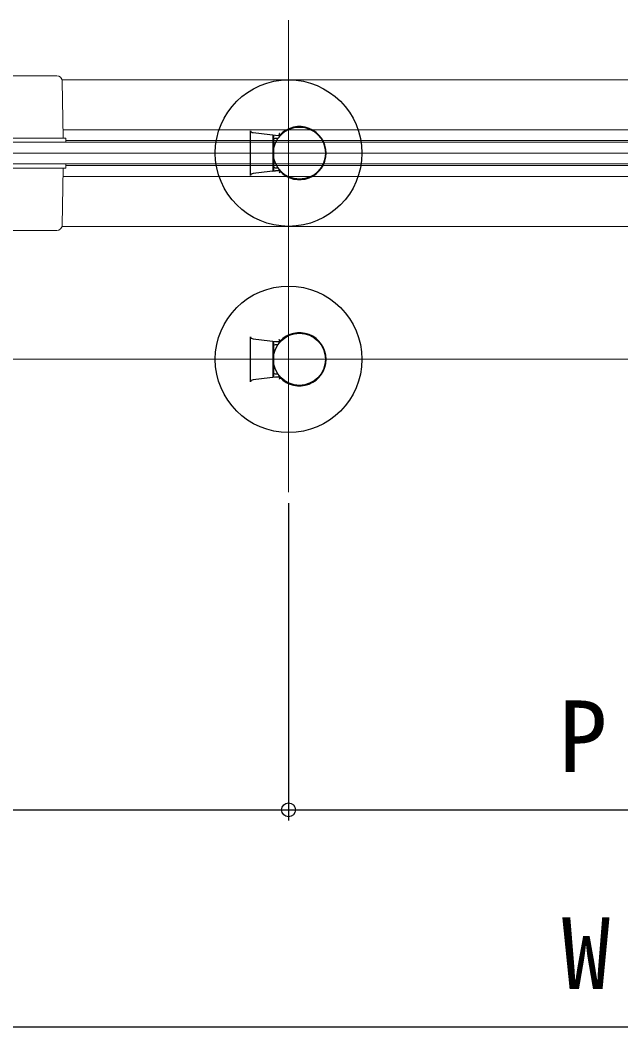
# Model space of a CAD drawing. Units: millimetres, scale not verified. Extents: x -525 to 525, y -808 to 806.
# Drawn here: x 107.2 to 162.5, y -530.7 to -437.9 of the extents above; entities that cross this region are included whole.
import ezdxf
from ezdxf.enums import TextEntityAlignment as Align

# ---------------------------------------------------------------- set-up
doc = ezdxf.new("R2010")
doc.units = ezdxf.units.MM
doc.header["$LTSCALE"] = 4
doc.layers.add('0-4_YKK_12', color=5, linetype='Continuous', lineweight=18)
doc.layers.add('0-5_YKK_13', color=4, linetype='Continuous')
doc.layers.add('0-7_YKK_D', color=6, linetype='Continuous')
doc.styles.add('ＭＳ ゴシック', font='')
doc.styles.get('ＭＳ ゴシック').set_extended_font_data('MS Gothic')

msp = doc.modelspace()

# ---------------------------------------------------------------- linework, layer by layer
at = {"layer": '0-4_YKK_12', "color": 2}
for p, q in [((131.91, -437.949), (131.91, -481.449)), ((429.082, -450.199), (-116.763, -450.199)), ((429.082, -469.199), (-116.763, -469.199))]:
    msp.add_line(p, q, dxfattribs=at)
at = {"layer": '0-4_YKK_12'}
for p, q in [((110.568, -443.074), (105.252, -443.074)), ((111.052, -443.449), (209.267, -443.449)), ((111.16, -448.824), (111.068, -443.565)), ((111.16, -448.049), (209.173, -448.049)), ((111.41, -449.049), (208.91, -449.049)), ((111.16, -451.574), (111.068, -456.832)), ((111.41, -451.349), (208.91, -451.349)), ((208.91, -451.349), (113.16, -451.349)), ((111.16, -452.349), (209.173, -452.349)), ((111.052, -456.949), (209.267, -456.949)), ((110.568, -457.324), (105.252, -457.324))]:
    msp.add_line(p, q, dxfattribs=at)
for points in [[(111.41, -449.199), (104.41, -449.199), (104.41, -448.824), (111.41, -448.824)], [(111.41, -451.199), (104.41, -451.199), (104.41, -451.574), (111.41, -451.574)]]:
    msp.add_lwpolyline(points, close=True, dxfattribs=at)
for points in [[(227.41, -449.199), (92.91, -449.199), (92.91, -451.199), (227.41, -451.199)], [(109.133, -451.199), (227.41, -451.199), (227.41, -449.199), (109.133, -449.199)]]:
    msp.add_lwpolyline(points, dxfattribs=at)
for centre, start, end in [((110.568, -443.574), 1, 90), ((110.568, -456.824), 270, 359)]:
    msp.add_arc(centre, 0.5, start, end, dxfattribs=at)
at = {"layer": '0-5_YKK_13'}
for p, q in [((128.407, -452.259), (128.407, -448.138)), ((128.653, -448.311), (130.966, -448.592)), ((130.46, -448.547), (130.46, -451.85)), ((130.966, -448.593), (130.46, -448.547)), ((130.522, -448.553), (130.51, -448.571)), ((130.51, -448.856), (130.51, -448.999)), ((130.926, -448.849), (130.66, -448.849)), ((131.059, -448.593), (131.058, -448.594)), ((130.51, -449.449), (130.46, -449.449)), ((130.51, -448.999), (130.51, -451.399)), ((130.46, -450.949), (130.51, -450.949)), ((130.51, -451.399), (130.51, -451.541)), ((130.66, -451.549), (130.926, -451.549)), ((130.966, -451.805), (128.653, -452.086)), ((130.46, -451.85), (130.966, -451.804)), ((130.51, -451.826), (130.522, -451.845)), ((128.407, -471.259), (128.407, -467.138)), ((128.653, -467.311), (130.966, -467.592)), ((130.46, -467.547), (130.46, -470.85)), ((130.966, -467.593), (130.46, -467.547)), ((130.522, -467.553), (130.51, -467.571)), ((130.51, -467.856), (130.51, -467.999)), ((130.51, -467.999), (130.51, -470.399)), ((130.926, -467.849), (130.66, -467.849)), ((131.059, -467.593), (131.058, -467.594)), ((130.51, -468.449), (130.46, -468.449)), ((130.46, -469.949), (130.51, -469.949)), ((130.966, -470.805), (128.653, -471.086)), ((130.46, -470.85), (130.966, -470.804)), ((130.51, -470.399), (130.51, -470.541)), ((130.51, -470.826), (130.522, -470.845)), ((130.66, -470.549), (130.926, -470.549))]:
    msp.add_line(p, q, dxfattribs=at)
for points in [[(130.51, -448.571), (130.51, -448.572), (130.51, -448.573), (130.51, -448.574), (130.51, -448.577), (130.51, -448.579), (130.51, -448.583), (130.51, -448.587), (130.51, -448.591), (130.51, -448.596), (130.51, -448.602), (130.51, -448.607), (130.51, -448.613), (130.51, -448.619), (130.51, -448.625), (130.51, -448.632), (130.51, -448.638), (130.51, -448.645), (130.51, -448.652), (130.51, -448.659), (130.51, -448.666), (130.51, -448.673), (130.51, -448.68), (130.51, -448.687), (130.51, -448.695), (130.51, -448.702), (130.51, -448.709), (130.51, -448.717), (130.51, -448.725), (130.51, -448.732), (130.51, -448.74), (130.51, -448.747), (130.51, -448.755), (130.51, -448.763), (130.51, -448.771), (130.51, -448.778), (130.51, -448.786), (130.51, -448.794), (130.51, -448.802), (130.51, -448.809)], [(130.51, -448.809), (130.51, -448.817), (130.51, -448.825), (130.51, -448.833), (130.51, -448.84), (130.51, -448.848), (130.51, -448.856)], [(131.059, -448.594), (131.058, -448.594), (131.057, -448.594), (131.056, -448.594), (131.055, -448.595), (131.053, -448.595), (131.051, -448.595), (131.049, -448.595), (131.047, -448.595), (131.045, -448.595), (131.042, -448.595), (131.04, -448.595), (131.037, -448.595), (131.033, -448.595), (131.03, -448.595), (131.027, -448.595), (131.023, -448.595), (131.02, -448.595), (131.016, -448.594), (131.012, -448.594), (131.008, -448.594), (131.003, -448.594), (130.999, -448.594), (130.995, -448.593), (130.99, -448.593), (130.986, -448.593), (130.981, -448.593), (130.976, -448.592), (130.971, -448.592), (130.966, -448.592)], [(131.111, -448.535), (131.111, -448.534), (131.11, -448.533), (131.11, -448.531), (131.109, -448.529), (131.108, -448.527), (131.107, -448.524), (131.106, -448.521), (131.105, -448.517), (131.103, -448.514), (131.101, -448.509), (131.1, -448.505), (131.098, -448.5), (131.096, -448.495), (131.094, -448.489), (131.092, -448.484), (131.089, -448.478), (131.087, -448.472), (131.085, -448.465), (131.082, -448.459), (131.08, -448.452), (131.077, -448.445), (131.075, -448.438), (131.072, -448.431), (131.069, -448.424), (131.066, -448.416), (131.064, -448.409), (131.061, -448.402), (131.058, -448.394), (131.055, -448.387), (131.053, -448.379)], [(130.51, -451.541), (130.51, -451.548), (130.51, -451.555), (130.51, -451.562), (130.51, -451.569), (130.51, -451.576), (130.51, -451.583), (130.51, -451.59), (130.51, -451.597), (130.51, -451.604), (130.51, -451.611), (130.51, -451.618), (130.51, -451.625), (130.51, -451.632), (130.51, -451.639), (130.51, -451.646), (130.51, -451.653), (130.51, -451.66), (130.51, -451.667), (130.51, -451.674), (130.51, -451.68), (130.51, -451.687), (130.51, -451.694), (130.51, -451.7), (130.51, -451.707), (130.51, -451.714), (130.51, -451.72), (130.51, -451.727), (130.51, -451.733), (130.51, -451.739), (130.51, -451.746), (130.51, -451.752), (130.51, -451.758), (130.51, -451.764), (130.51, -451.77), (130.51, -451.775), (130.51, -451.781), (130.51, -451.786), (130.51, -451.791), (130.51, -451.796)], [(130.51, -451.796), (130.51, -451.801), (130.51, -451.805), (130.51, -451.809), (130.51, -451.813), (130.51, -451.816), (130.51, -451.819), (130.51, -451.822), (130.51, -451.824), (130.51, -451.825), (130.51, -451.826), (130.51, -451.827)], [(130.966, -451.805), (130.971, -451.805), (130.976, -451.805), (130.981, -451.804), (130.986, -451.804), (130.99, -451.804), (130.995, -451.804), (130.999, -451.803), (131.003, -451.803), (131.008, -451.803), (131.012, -451.803), (131.016, -451.803), (131.019, -451.803), (131.023, -451.802), (131.027, -451.802), (131.03, -451.802), (131.033, -451.802), (131.036, -451.802), (131.039, -451.802), (131.042, -451.802), (131.045, -451.802), (131.047, -451.802), (131.049, -451.802), (131.051, -451.802), (131.053, -451.802), (131.055, -451.803), (131.056, -451.803), (131.057, -451.803), (131.058, -451.803), (131.059, -451.803), (131.059, -451.804)], [(131.111, -451.862), (131.111, -451.863), (131.11, -451.864), (131.11, -451.866), (131.109, -451.868), (131.108, -451.87), (131.107, -451.873), (131.106, -451.876), (131.105, -451.88), (131.103, -451.884), (131.101, -451.888), (131.1, -451.892), (131.098, -451.897), (131.096, -451.902), (131.094, -451.908), (131.092, -451.913), (131.089, -451.919), (131.087, -451.926), (131.085, -451.932), (131.082, -451.938), (131.08, -451.945), (131.077, -451.952), (131.075, -451.959), (131.072, -451.966), (131.069, -451.973), (131.066, -451.981), (131.064, -451.988), (131.061, -451.996), (131.058, -452.003), (131.055, -452.011), (131.053, -452.018)], [(131.111, -467.535), (131.111, -467.534), (131.11, -467.533), (131.11, -467.531), (131.109, -467.529), (131.108, -467.527), (131.107, -467.524), (131.106, -467.521), (131.105, -467.517), (131.103, -467.514), (131.101, -467.509), (131.1, -467.505), (131.098, -467.5), (131.096, -467.495), (131.094, -467.489), (131.092, -467.484), (131.089, -467.478), (131.087, -467.472), (131.085, -467.465), (131.082, -467.459), (131.08, -467.452), (131.077, -467.445), (131.075, -467.438), (131.072, -467.431), (131.069, -467.424), (131.066, -467.416), (131.064, -467.409), (131.061, -467.402), (131.058, -467.394), (131.055, -467.387), (131.053, -467.379)], [(130.51, -467.571), (130.51, -467.572), (130.51, -467.573), (130.51, -467.574), (130.51, -467.577), (130.51, -467.579), (130.51, -467.583), (130.51, -467.587), (130.51, -467.591), (130.51, -467.596), (130.51, -467.602), (130.51, -467.607), (130.51, -467.613), (130.51, -467.619), (130.51, -467.625), (130.51, -467.632), (130.51, -467.638), (130.51, -467.645), (130.51, -467.652), (130.51, -467.659), (130.51, -467.666), (130.51, -467.673), (130.51, -467.68), (130.51, -467.687), (130.51, -467.695), (130.51, -467.702), (130.51, -467.71), (130.51, -467.717), (130.51, -467.725), (130.51, -467.732), (130.51, -467.74), (130.51, -467.747), (130.51, -467.755), (130.51, -467.763), (130.51, -467.771), (130.51, -467.778), (130.51, -467.786), (130.51, -467.794), (130.51, -467.802), (130.51, -467.809)], [(130.51, -467.809), (130.51, -467.817), (130.51, -467.825), (130.51, -467.833), (130.51, -467.84), (130.51, -467.848), (130.51, -467.856)], [(131.059, -467.594), (131.058, -467.594), (131.057, -467.594), (131.056, -467.594), (131.055, -467.595), (131.053, -467.595), (131.051, -467.595), (131.049, -467.595), (131.047, -467.595), (131.045, -467.595), (131.042, -467.595), (131.04, -467.595), (131.037, -467.595), (131.033, -467.595), (131.03, -467.595), (131.027, -467.595), (131.023, -467.595), (131.02, -467.595), (131.016, -467.594), (131.012, -467.594), (131.008, -467.594), (131.003, -467.594), (130.999, -467.594), (130.995, -467.593), (130.99, -467.593), (130.986, -467.593), (130.981, -467.593), (130.976, -467.592), (130.971, -467.592), (130.966, -467.592)], [(130.51, -470.541), (130.51, -470.548), (130.51, -470.555), (130.51, -470.562), (130.51, -470.569), (130.51, -470.576), (130.51, -470.583), (130.51, -470.59), (130.51, -470.597), (130.51, -470.604), (130.51, -470.611), (130.51, -470.618), (130.51, -470.625), (130.51, -470.632), (130.51, -470.639), (130.51, -470.646), (130.51, -470.653), (130.51, -470.66), (130.51, -470.667), (130.51, -470.674), (130.51, -470.68), (130.51, -470.687), (130.51, -470.694), (130.51, -470.7), (130.51, -470.707), (130.51, -470.714), (130.51, -470.72), (130.51, -470.727), (130.51, -470.733), (130.51, -470.739), (130.51, -470.746), (130.51, -470.752), (130.51, -470.758), (130.51, -470.764), (130.51, -470.77), (130.51, -470.775), (130.51, -470.781), (130.51, -470.786), (130.51, -470.791), (130.51, -470.796)], [(130.51, -470.796), (130.51, -470.801), (130.51, -470.805), (130.51, -470.809), (130.51, -470.813), (130.51, -470.816), (130.51, -470.819), (130.51, -470.822), (130.51, -470.824), (130.51, -470.825), (130.51, -470.826), (130.51, -470.827)], [(130.966, -470.805), (130.971, -470.805), (130.976, -470.805), (130.981, -470.804), (130.986, -470.804), (130.99, -470.804), (130.995, -470.804), (130.999, -470.803), (131.003, -470.803), (131.008, -470.803), (131.012, -470.803), (131.016, -470.803), (131.019, -470.803), (131.023, -470.802), (131.027, -470.802), (131.03, -470.802), (131.033, -470.802), (131.036, -470.802), (131.039, -470.802), (131.042, -470.802), (131.045, -470.802), (131.047, -470.802), (131.049, -470.802), (131.051, -470.802), (131.053, -470.802), (131.055, -470.803), (131.056, -470.803), (131.057, -470.803), (131.058, -470.803), (131.059, -470.803), (131.059, -470.804)], [(131.111, -470.862), (131.111, -470.863), (131.11, -470.864), (131.11, -470.866), (131.109, -470.868), (131.108, -470.87), (131.107, -470.873), (131.106, -470.876), (131.105, -470.88), (131.103, -470.884), (131.101, -470.888), (131.1, -470.892), (131.098, -470.897), (131.096, -470.902), (131.094, -470.908), (131.092, -470.913), (131.089, -470.919), (131.087, -470.926), (131.085, -470.932), (131.082, -470.938), (131.08, -470.945), (131.077, -470.952), (131.075, -470.959), (131.072, -470.966), (131.069, -470.973), (131.066, -470.981), (131.064, -470.988), (131.061, -470.996), (131.058, -471.003), (131.055, -471.011), (131.053, -471.018)]]:
    msp.add_lwpolyline(points, dxfattribs=at)
for centre, radius in [((131.91, -450.199), 6.75), ((132.91, -450.199), 2.4), ((131.91, -469.199), 6.75), ((132.91, -469.199), 2.4)]:
    msp.add_circle(centre, radius, dxfattribs=at)
for centre, radius, start, end in [((132.91, -450.199), 2.45, 222.76069, 137.23931), ((130.66, -448.999), 0.15, 90, 180), ((132.91, -450.199), 2.45, 137.23931, 139.06989), ((130.66, -451.399), 0.15, 180, 270), ((132.91, -450.199), 2.45, 220.93011, 222.76069), ((132.91, -469.199), 2.45, 222.76069, 137.23931), ((130.66, -467.999), 0.15, 90, 180), ((132.91, -469.199), 2.45, 137.23931, 139.06989), ((130.66, -470.399), 0.15, 180, 270), ((132.91, -469.199), 2.45, 220.93011, 222.76069)]:
    msp.add_arc(centre, radius, start, end, dxfattribs=at)
for centre, major_axis, start_param, end_param in [((128.666, -448.162), (-0.259, 0.035), 0.077868, 1.596376), ((128.666, -452.235), (-0.259, -0.035), 4.686809, 6.205317), ((128.666, -467.162), (-0.259, 0.035), 0.077868, 1.596376), ((128.666, -471.235), (-0.259, -0.035), 4.686809, 6.205317)]:
    msp.add_ellipse(centre, major_axis=major_axis, ratio=0.572635, start_param=start_param, end_param=end_param, dxfattribs=at)
at = {"layer": '0-7_YKK_D'}
for p, q in [((131.91, -482.449), (131.91, -511.699)), ((131.91, -482.449), (131.91, -511.699)), ((73.91, -510.699), (131.91, -510.699)), ((131.91, -510.699), (189.91, -510.699)), ((-77.59, -530.699), (401.41, -530.699))]:
    msp.add_line(p, q, dxfattribs=at)
msp.add_circle((131.91, -510.699), 0.637, dxfattribs=at)
msp.add_circle((131.91, -510.699), 0.637, dxfattribs=at)

# ---------------------------------------------------------------- texts
at = {"layer": '0-7_YKK_D', "style": 'ＭＳ ゴシック'}
for s, p in [('P', (156.768, -509.199)), ('W', (157.052, -529.199))]:
    msp.add_text(s, height=6.598, dxfattribs=at).set_placement(p, align=Align.BOTTOM_LEFT)

doc.saveas('drawing.dxf')
